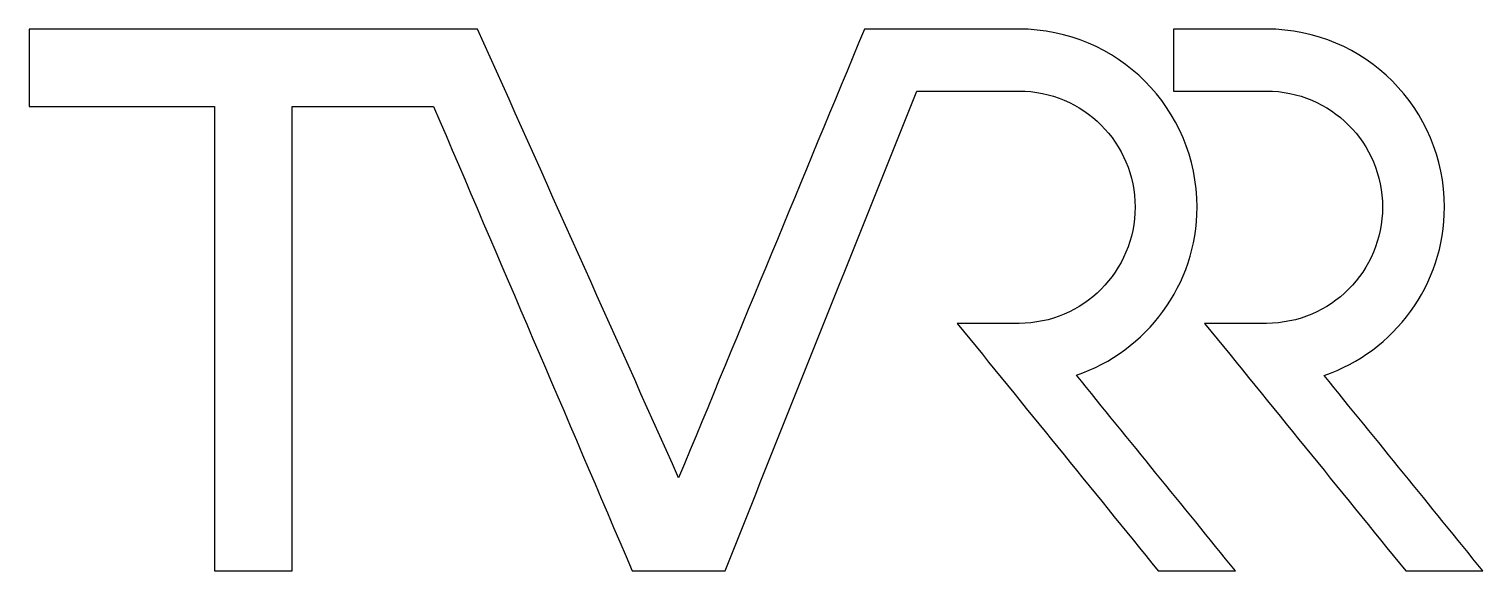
# Model space of a CAD drawing. Extents: x 3 to 50, y 0 to 17.5.
import ezdxf

# ---------------------------------------------------------------- set-up
doc = ezdxf.new("R2010")
doc.units = 0
doc.layers.add('Layer_1', color=7, linetype='CONTINUOUS')

msp = doc.modelspace()

# ---------------------------------------------------------------- linework, layer by layer
at = {"layer": 'Layer_1', "color": 7}
for points in [[(2.998611, 17.502986), (2.998611, 17.424715), (2.998611, 17.34644), (2.998611, 17.268169), (2.998611, 17.189897), (2.998611, 17.111623), (2.998611, 17.033351), (2.998611, 16.955077), (2.998611, 16.876806), (2.998611, 16.798534), (2.998611, 16.72026), (2.998611, 16.641988), (2.998611, 16.563717), (2.998611, 16.485442), (2.998611, 16.407171), (2.998611, 16.328897), (2.998611, 16.250625), (2.998611, 16.172353), (2.998611, 16.094079), (2.998611, 16.015808), (2.998611, 15.937536), (2.998611, 15.859262), (2.998611, 15.78099), (2.998611, 15.702716), (2.998611, 15.624444), (2.998611, 15.546173), (2.998611, 15.467899), (2.998611, 15.389627), (2.998611, 15.311356), (2.998611, 15.233081), (2.998611, 15.15481), (2.998611, 15.076535), (2.998611, 14.998264), (3.186024, 14.998264), (3.373437, 14.998264), (3.560851, 14.998264), (3.748264, 14.998264), (3.935677, 14.998264), (4.12309, 14.998264), (4.310504, 14.998264), (4.497917, 14.998264), (4.68533, 14.998264), (4.872743, 14.998264), (5.060156, 14.998264), (5.247569, 14.998264), (5.434982, 14.998264), (5.622396, 14.998264), (5.809809, 14.998264), (5.997222, 14.998264), (6.184635, 14.998264), (6.372049, 14.998264), (6.559462, 14.998264), (6.746875, 14.998264), (6.934288, 14.998264), (7.121701, 14.998264), (7.309114, 14.998264), (7.496528, 14.998264), (7.683941, 14.998264), (7.871354, 14.998264), (8.058767, 14.998264), (8.246181, 14.998264), (8.433594, 14.998264), (8.621007, 14.998264), (8.80842, 14.998264), (8.995833, 14.998264), (8.995833, 14.52945), (8.995833, 14.060651), (8.995833, 13.591852), (8.995833, 13.123024), (8.995833, 12.654225), (8.995833, 12.185426), (8.995833, 11.716598), (8.995833, 11.247799), (8.995833, 10.778999), (8.995833, 10.310172), (8.995833, 9.841372), (8.995833, 9.372573), (8.995833, 8.903746), (8.995833, 8.434946), (8.995833, 7.966147), (8.995833, 7.497319), (8.995833, 7.02852), (8.995833, 6.559721), (8.995833, 6.090893), (8.995833, 5.622094), (8.995833, 5.153294), (8.995833, 4.684467), (8.995833, 4.215668), (8.995833, 3.746868), (8.995833, 3.278041), (8.995833, 2.809241), (8.995833, 2.340442), (8.995833, 1.871614), (8.995833, 1.402815), (8.995833, 0.934016), (8.995833, 0.465188), (8.995833, -0.003611), (9.074106, -0.003611), (9.152378, -0.003611), (9.230651, -0.003611), (9.308924, -0.003611), (9.387196, -0.003611), (9.465469, -0.003611), (9.543741, -0.003611), (9.622014, -0.003611), (9.700287, -0.003611), (9.778559, -0.003611), (9.856832, -0.003611), (9.935104, -0.003611), (10.013377, -0.003611), (10.091649, -0.003611), (10.169922, -0.003611), (10.248194, -0.003611), (10.326467, -0.003611), (10.404739, -0.003611), (10.483012, -0.003611), (10.561285, -0.003611), (10.639557, -0.003611), (10.71783, -0.003611), (10.796102, -0.003611), (10.874375, -0.003611), (10.952648, -0.003611), (11.03092, -0.003611), (11.109193, -0.003611), (11.187465, -0.003611), (11.265738, -0.003611), (11.34401, -0.003611), (11.422283, -0.003611), (11.500556, -0.003611), (11.500556, 0.465188), (11.500556, 0.934016), (11.500556, 1.402815), (11.500556, 1.871614), (11.500556, 2.340442), (11.500556, 2.809241), (11.500556, 3.278041), (11.500556, 3.746868), (11.500556, 4.215668), (11.500556, 4.684467), (11.500556, 5.153294), (11.500556, 5.622094), (11.500556, 6.090893), (11.500556, 6.559721), (11.500556, 7.02852), (11.500556, 7.497319), (11.500556, 7.966147), (11.500556, 8.434946), (11.500556, 8.903746), (11.500556, 9.372573), (11.500556, 9.841372), (11.500556, 10.310172), (11.500556, 10.778999), (11.500556, 11.247799), (11.500556, 11.716598), (11.500556, 12.185426), (11.500556, 12.654225), (11.500556, 13.123024), (11.500556, 13.591852), (11.500556, 14.060651), (11.500556, 14.52945), (11.500556, 14.998264), (11.643596, 14.998264), (11.786636, 14.998264), (11.929677, 14.998264), (12.072717, 14.998264), (12.215757, 14.998264), (12.358798, 14.998264), (12.501838, 14.998264), (12.644878, 14.998264), (12.787919, 14.998264), (12.930959, 14.998264), (13.073999, 14.998264), (13.21704, 14.998264), (13.36008, 14.998264), (13.503121, 14.998264), (13.646161, 14.998264), (13.789201, 14.998264), (13.932242, 14.998264), (14.075282, 14.998264), (14.218323, 14.998264), (14.361363, 14.998264), (14.504403, 14.998264), (14.647444, 14.998264), (14.790484, 14.998264), (14.933524, 14.998264), (15.076565, 14.998264), (15.219605, 14.998264), (15.362645, 14.998264), (15.505686, 14.998264), (15.648726, 14.998264), (15.791766, 14.998264), (15.934807, 14.998264), (16.077847, 14.998264), (16.278489, 14.52945), (16.479132, 14.060651), (16.679774, 13.591852), (16.880417, 13.123024), (17.081059, 12.654225), (17.281701, 12.185426), (17.482344, 11.716598), (17.682986, 11.247799), (17.883628, 10.778999), (18.084271, 10.310172), (18.284913, 9.841372), (18.485556, 9.372573), (18.686198, 8.903746), (18.88684, 8.434946), (19.087482, 7.966147), (19.288125, 7.497319), (19.488767, 7.02852), (19.68941, 6.559721), (19.890052, 6.090893), (20.090694, 5.622094), (20.291337, 5.153294), (20.491979, 4.684467), (20.692621, 4.215668), (20.893264, 3.746868), (21.093906, 3.278041), (21.294549, 2.809241), (21.495191, 2.340442), (21.695833, 1.871614), (21.896476, 1.402815), (22.097118, 0.934016), (22.29776, 0.465188), (22.498403, -0.003611), (22.592109, -0.003611), (22.685816, -0.003611), (22.779523, -0.003611), (22.873229, -0.003611), (22.966936, -0.003611), (23.060642, -0.003611), (23.154349, -0.003611), (23.248056, -0.003611), (23.341762, -0.003611), (23.435469, -0.003611), (23.529175, -0.003611), (23.622882, -0.003611), (23.716588, -0.003611), (23.810295, -0.003611), (23.904002, -0.003611), (23.997708, -0.003611), (24.091415, -0.003611), (24.185121, -0.003611), (24.278828, -0.003611), (24.372535, -0.003611), (24.466241, -0.003611), (24.559948, -0.003611), (24.653655, -0.003611), (24.747361, -0.003611), (24.841068, -0.003611), (24.934774, -0.003611), (25.028481, -0.003611), (25.122187, -0.003611), (25.215894, -0.003611), (25.309601, -0.003611), (25.403307, -0.003611), (25.497014, -0.003611), (25.690766, 0.480908), (25.884518, 0.965427), (26.07827, 1.449946), (26.272023, 1.934465), (26.465775, 2.418984), (26.659527, 2.903504), (26.853279, 3.388023), (27.047031, 3.872542), (27.240783, 4.357061), (27.434535, 4.84158), (27.628288, 5.326099), (27.82204, 5.810618), (28.015792, 6.295137), (28.209544, 6.779656), (28.403296, 7.264176), (28.59705, 7.748666), (28.790801, 8.233186), (28.984552, 8.717705), (29.178306, 9.202224), (29.372058, 9.686743), (29.565809, 10.171262), (29.759563, 10.655781), (29.953314, 11.1403), (30.147065, 11.624819), (30.340819, 12.109338), (30.53457, 12.593858), (30.728322, 13.078377), (30.922076, 13.562896), (31.115827, 14.047415), (31.309578, 14.531934), (31.503332, 15.016453), (31.697083, 15.500972), (31.800436, 15.500972), (31.903789, 15.500972), (32.007141, 15.500972), (32.110494, 15.500972), (32.213846, 15.500972), (32.317202, 15.500972), (32.420554, 15.500972), (32.523907, 15.500972), (32.62726, 15.500972), (32.730612, 15.500972), (32.833965, 15.500972), (32.937317, 15.500972), (33.04067, 15.500972), (33.144023, 15.500972), (33.247375, 15.500972), (33.350731, 15.500972), (33.454083, 15.500972), (33.557436, 15.500972), (33.660788, 15.500972), (33.764141, 15.500972), (33.867494, 15.500972), (33.970846, 15.500972), (34.074199, 15.500972), (34.177551, 15.500972), (34.280904, 15.500972), (34.384257, 15.500972), (34.487612, 15.500972), (34.590965, 15.500972), (34.694317, 15.500972), (34.79767, 15.500972), (34.901022, 15.500972), (35.004375, 15.500972), (35.197344, 15.49609), (35.387771, 15.481612), (35.575421, 15.457792), (35.760056, 15.424848), (35.941446, 15.383015), (36.11935, 15.332528), (36.293538, 15.273625), (36.463774, 15.206541), (36.62982, 15.131507), (36.791446, 15.048762), (36.948412, 14.958541), (37.100487, 14.861076), (37.247432, 14.756597), (37.389017, 14.645345), (37.525003, 14.527574), (37.655159, 14.403481), (37.779243, 14.273348), (37.897029, 14.137345), (38.008275, 13.995754), (38.112748, 13.848829), (38.210213, 13.69674), (38.300437, 13.539768), (38.383182, 13.378139), (38.458216, 13.212108), (38.525303, 13.041871), (38.584206, 12.867684), (38.634693, 12.689771), (38.676526, 12.508387), (38.709473, 12.323729), (38.733293, 12.136079), (38.747771, 11.945664), (38.752653, 11.75268), (38.747771, 11.559697), (38.733293, 11.369197), (38.709473, 11.181434), (38.676526, 10.996635), (38.634693, 10.815053), (38.584206, 10.636915), (38.525303, 10.462445), (38.458216, 10.291926), (38.383182, 10.125556), (38.300437, 9.963589), (38.210213, 9.80625), (38.112748, 9.653793), (38.008275, 9.506473), (37.897029, 9.364487), (37.779243, 9.228089), (37.655159, 9.097505), (37.525003, 8.973017), (37.389017, 8.854822), (37.247432, 8.743175), (37.100487, 8.638301), (36.948412, 8.540455), (36.791446, 8.449862), (36.62982, 8.366775), (36.463774, 8.291422), (36.293538, 8.224056), (36.11935, 8.164874), (35.941446, 8.114158), (35.760056, 8.072107), (35.575421, 8.039003), (35.387771, 8.015014), (35.197344, 8.00062), (35.004375, 7.995823), (34.941812, 7.995823), (34.879249, 7.995823), (34.816686, 7.995823), (34.754123, 7.995823), (34.69156, 7.995823), (34.628997, 7.995823), (34.566434, 7.995823), (34.503871, 7.995823), (34.441308, 7.995823), (34.378745, 7.995823), (34.316182, 7.995823), (34.253619, 7.995823), (34.191056, 7.995823), (34.128493, 7.995823), (34.06593, 7.995823), (34.003369, 7.995823), (33.940806, 7.995823), (33.878243, 7.995823), (33.81568, 7.995823), (33.753117, 7.995823), (33.690554, 7.995823), (33.627991, 7.995823), (33.565428, 7.995823), (33.502865, 7.995823), (33.440302, 7.995823), (33.377739, 7.995823), (33.315176, 7.995823), (33.252613, 7.995823), (33.19005, 7.995823), (33.127487, 7.995823), (33.064924, 7.995823), (33.002361, 7.995823), (33.205485, 7.745858), (33.408606, 7.495866), (33.61173, 7.245902), (33.814853, 6.995909), (34.017974, 6.745945), (34.221098, 6.495953), (34.424222, 6.245988), (34.627343, 5.995996), (34.830467, 5.746032), (35.033591, 5.496067), (35.236712, 5.246075), (35.439835, 4.996111), (35.642959, 4.746118), (35.84608, 4.496154), (36.049204, 4.246162), (36.252325, 3.996197), (36.455449, 3.746233), (36.658573, 3.496241), (36.861694, 3.246277), (37.064817, 2.996284), (37.267941, 2.74632), (37.471062, 2.496327), (37.674186, 2.246363), (37.87731, 1.996399), (38.080431, 1.746407), (38.283555, 1.496442), (38.486678, 1.24645), (38.689799, 0.996486), (38.892923, 0.746493), (39.096047, 0.496529), (39.299168, 0.246537), (39.502292, -0.003428), (39.580289, -0.003428), (39.658284, -0.003428), (39.736282, -0.003428), (39.81428, -0.003428), (39.892278, -0.003428), (39.970273, -0.003428), (40.04827, -0.003428), (40.126268, -0.003428), (40.204263, -0.003428), (40.282261, -0.003428), (40.360259, -0.003428), (40.438256, -0.003428), (40.516251, -0.003428), (40.594249, -0.003428), (40.672247, -0.003428), (40.750242, -0.003428), (40.828239, -0.003428), (40.906237, -0.003428), (40.984235, -0.003428), (41.06223, -0.003428), (41.140228, -0.003428), (41.218225, -0.003428), (41.296223, -0.003428), (41.374218, -0.003428), (41.452216, -0.003428), (41.530214, -0.003428), (41.608208, -0.003428), (41.686206, -0.003428), (41.764204, -0.003428), (41.842202, -0.003428), (41.920197, -0.003428), (41.998194, -0.003428), (41.837514, 0.194184), (41.676836, 0.391796), (41.516156, 0.589408), (41.355478, 0.78702), (41.194798, 0.984632), (41.034118, 1.182244), (40.87344, 1.379856), (40.71276, 1.57744), (40.552082, 1.775052), (40.391402, 1.972664), (40.230721, 2.170276), (40.070044, 2.367888), (39.909363, 2.5655), (39.748686, 2.763112), (39.588005, 2.960724), (39.427325, 3.158336), (39.266647, 3.355948), (39.105967, 3.55356), (38.945289, 3.751172), (38.784609, 3.948784), (38.623931, 4.146396), (38.463251, 4.344008), (38.302571, 4.54162), (38.141893, 4.739204), (37.981213, 4.936816), (37.820535, 5.134428), (37.659855, 5.33204), (37.499174, 5.529652), (37.338497, 5.727264), (37.177816, 5.924876), (37.017139, 6.122488), (36.856458, 6.3201), (37.066677, 6.396582), (37.273038, 6.480854), (37.475363, 6.572773), (37.673463, 6.672116), (37.867155, 6.778739), (38.056253, 6.892418), (38.240569, 7.01304), (38.419924, 7.140379), (38.594132, 7.274265), (38.763005, 7.414529), (38.926361, 7.561003), (39.08401, 7.713487), (39.235775, 7.871786), (39.381464, 8.035785), (39.520899, 8.20526), (39.653887, 8.38004), (39.78025, 8.559928), (39.899802, 8.744784), (40.012352, 8.934409), (40.117722, 9.128634), (40.215727, 9.327262), (40.306179, 9.530152), (40.388893, 9.737077), (40.463684, 9.947897), (40.530371, 10.162443), (40.588765, 10.380487), (40.638682, 10.601891), (40.679937, 10.826455), (40.712348, 11.054011), (40.735716, 11.284389), (40.749883, 11.51742), (40.754653, 11.752878), (40.747174, 12.048788), (40.724963, 12.340803), (40.688393, 12.628557), (40.637821, 12.911739), (40.57361, 13.189925), (40.496117, 13.462806), (40.40571, 13.729985), (40.302747, 13.991097), (40.187586, 14.245803), (40.060595, 14.493763), (39.922131, 14.734555), (39.772556, 14.967869), (39.612231, 15.193319), (39.441521, 15.410548), (39.26078, 15.619198), (39.070379, 15.818904), (38.87067, 16.009308), (38.662023, 16.190046), (38.444791, 16.360757), (38.219343, 16.521079), (37.986036, 16.670654), (37.74523, 16.809117), (37.497292, 16.936109), (37.242578, 17.051267), (36.981452, 17.15423), (36.714275, 17.244637), (36.441408, 17.322127), (36.163213, 17.386338), (35.880051, 17.436909), (35.592283, 17.47348), (35.300271, 17.495691), (35.004375, 17.50317), (34.926103, 17.50317), (34.847829, 17.50317), (34.769558, 17.50317), (34.691286, 17.50317), (34.613012, 17.50317), (34.53474, 17.50317), (34.456466, 17.50317), (34.378194, 17.50317), (34.299923, 17.50317), (34.221649, 17.50317), (34.143377, 17.50317), (34.065106, 17.50317), (33.986831, 17.50317), (33.90856, 17.50317), (33.830285, 17.50317), (33.752014, 17.50317), (33.673742, 17.50317), (33.595468, 17.50317), (33.517197, 17.50317), (33.438925, 17.50317), (33.360651, 17.50317), (33.282379, 17.50317), (33.204105, 17.50317), (33.125833, 17.50317), (33.047562, 17.50317), (32.969287, 17.50317), (32.891016, 17.50317), (32.812744, 17.50317), (32.73447, 17.50317), (32.656199, 17.50317), (32.577924, 17.50317), (32.499653, 17.50317), (32.421655, 17.50317), (32.34366, 17.50317), (32.265662, 17.50317), (32.187665, 17.50317), (32.109667, 17.50317), (32.031672, 17.50317), (31.953674, 17.50317), (31.875676, 17.50317), (31.797681, 17.50317), (31.719684, 17.50317), (31.641686, 17.50317), (31.563688, 17.50317), (31.485693, 17.50317), (31.407695, 17.50317), (31.329698, 17.50317), (31.251703, 17.50317), (31.173705, 17.50317), (31.095707, 17.50317), (31.01771, 17.50317), (30.939715, 17.50317), (30.861717, 17.50317), (30.783719, 17.50317), (30.705721, 17.50317), (30.627726, 17.50317), (30.549729, 17.50317), (30.471731, 17.50317), (30.393736, 17.50317), (30.315738, 17.50317), (30.23774, 17.50317), (30.159743, 17.50317), (30.081748, 17.50317), (30.00375, 17.50317), (29.816061, 17.05007), (29.628372, 16.596971), (29.440683, 16.143872), (29.252994, 15.690772), (29.065305, 15.237673), (28.877618, 14.784574), (28.689929, 14.331486), (28.50224, 13.878378), (28.314551, 13.42527), (28.126862, 12.972162), (27.939173, 12.519083), (27.751484, 12.065975), (27.563796, 11.612867), (27.376107, 11.159788), (27.188418, 10.70668), (27.000729, 10.253572), (26.81304, 9.800493), (26.625352, 9.347385), (26.437663, 8.894277), (26.249974, 8.441169), (26.062285, 7.98809), (25.874596, 7.534982), (25.686908, 7.081874), (25.499219, 6.628795), (25.31153, 6.175687), (25.123841, 5.722579), (24.936152, 5.269499), (24.748463, 4.816392), (24.560775, 4.363284), (24.373086, 3.910176), (24.185397, 3.457097), (23.997708, 3.003989), (23.794585, 3.457097), (23.591463, 3.910176), (23.38834, 4.363284), (23.185217, 4.816392), (22.982094, 5.269499), (22.778971, 5.722579), (22.575849, 6.175687), (22.372726, 6.628795), (22.169603, 7.081874), (21.96648, 7.534982), (21.763357, 7.98809), (21.560234, 8.441169), (21.357112, 8.894277), (21.153989, 9.347385), (20.950866, 9.800493), (20.747743, 10.253572), (20.54462, 10.70668), (20.341497, 11.159788), (20.138374, 11.612867), (19.935252, 12.065975), (19.732129, 12.519083), (19.529006, 12.972162), (19.325883, 13.42527), (19.12276, 13.878378), (18.919638, 14.331486), (18.716515, 14.784574), (18.513392, 15.237673), (18.310269, 15.690772), (18.107146, 16.143872), (17.904023, 16.596971), (17.700901, 17.05007), (17.497778, 17.502986), (17.419781, 17.502986), (17.341784, 17.502986), (17.263787, 17.502986), (17.18579, 17.502986), (17.107793, 17.502986), (17.029796, 17.502986), (16.951799, 17.502986), (16.873802, 17.502986), (16.795805, 17.502986), (16.717808, 17.502986), (16.639811, 17.502986), (16.561814, 17.502986), (16.483817, 17.502986), (16.40582, 17.502986), (16.327823, 17.502986), (16.249826, 17.502986), (16.171829, 17.502986), (16.093833, 17.502986), (16.015835, 17.502986), (15.937838, 17.502986), (15.859842, 17.502986), (15.781845, 17.502986), (15.703848, 17.502986), (15.625851, 17.502986), (15.547854, 17.502986), (15.469857, 17.502986), (15.39186, 17.502986), (15.313863, 17.502986), (15.235866, 17.502986), (15.157869, 17.502986), (15.079872, 17.502986), (15.001875, 17.502986), (14.892459, 17.502986), (14.783042, 17.502986), (14.673626, 17.502986), (14.56421, 17.502986), (14.454794, 17.502986), (14.345378, 17.502986), (14.235961, 17.502986), (14.126545, 17.502986), (14.017129, 17.502986), (13.907713, 17.502986), (13.798297, 17.502986), (13.68888, 17.502986), (13.579464, 17.502986), (13.470048, 17.502986), (13.360631, 17.502986), (13.251215, 17.502986), (13.141799, 17.502986), (13.032383, 17.502986), (12.922967, 17.502986), (12.81355, 17.502986), (12.704134, 17.502986), (12.594718, 17.502986), (12.485302, 17.502986), (12.375885, 17.502986), (12.266469, 17.502986), (12.157053, 17.502986), (12.047637, 17.502986), (11.93822, 17.502986), (11.828804, 17.502986), (11.719388, 17.502986), (11.609972, 17.502986), (11.500556, 17.502986), (11.422283, 17.502986), (11.34401, 17.502986), (11.265738, 17.502986), (11.187465, 17.502986), (11.109193, 17.502986), (11.03092, 17.502986), (10.952648, 17.502986), (10.874375, 17.502986), (10.796102, 17.502986), (10.71783, 17.502986), (10.639557, 17.502986), (10.561285, 17.502986), (10.483012, 17.502986), (10.404739, 17.502986), (10.326467, 17.502986), (10.248194, 17.502986), (10.169922, 17.502986), (10.091649, 17.502986), (10.013377, 17.502986), (9.935104, 17.502986), (9.856832, 17.502986), (9.778559, 17.502986), (9.700287, 17.502986), (9.622014, 17.502986), (9.543741, 17.502986), (9.465469, 17.502986), (9.387196, 17.502986), (9.308924, 17.502986), (9.230651, 17.502986), (9.152378, 17.502986), (9.074106, 17.502986), (8.995833, 17.502986), (8.80842, 17.502986), (8.621007, 17.502986), (8.433594, 17.502986), (8.246181, 17.502986), (8.058767, 17.502986), (7.871354, 17.502986), (7.683941, 17.502986), (7.496528, 17.502986), (7.309114, 17.502986), (7.121701, 17.502986), (6.934288, 17.502986), (6.746875, 17.502986), (6.559462, 17.502986), (6.372049, 17.502986), (6.184635, 17.502986), (5.997222, 17.502986), (5.809809, 17.502986), (5.622396, 17.502986), (5.434982, 17.502986), (5.247569, 17.502986), (5.060156, 17.502986), (4.872743, 17.502986), (4.68533, 17.502986), (4.497917, 17.502986), (4.310504, 17.502986), (4.12309, 17.502986), (3.935677, 17.502986), (3.748264, 17.502986), (3.560851, 17.502986), (3.373438, 17.502986), (3.186024, 17.502986), (2.998611, 17.502986)], [(39.996181, 17.502986), (39.996181, 17.440423), (39.996181, 17.37786), (39.996181, 17.315297), (39.996181, 17.252734), (39.996181, 17.190171), (39.996181, 17.127608), (39.996181, 17.065045), (39.996181, 17.002482), (39.996181, 16.939919), (39.996181, 16.877356), (39.996181, 16.814793), (39.996181, 16.75223), (39.996181, 16.689667), (39.996181, 16.627104), (39.996181, 16.564541), (39.996181, 16.501981), (39.996181, 16.439418), (39.996181, 16.376855), (39.996181, 16.314292), (39.996181, 16.251728), (39.996181, 16.189165), (39.996181, 16.126602), (39.996181, 16.064039), (39.996181, 16.001476), (39.996181, 15.938913), (39.996181, 15.87635), (39.996181, 15.813787), (39.996181, 15.751224), (39.996181, 15.688661), (39.996181, 15.626098), (39.996181, 15.563535), (39.996181, 15.500972), (40.090163, 15.500972), (40.184146, 15.500972), (40.278126, 15.500972), (40.372109, 15.500972), (40.466092, 15.500972), (40.560075, 15.500972), (40.654055, 15.500972), (40.748037, 15.500972), (40.84202, 15.500972), (40.936003, 15.500972), (41.029986, 15.500972), (41.123966, 15.500972), (41.217949, 15.500972), (41.311932, 15.500972), (41.405914, 15.500972), (41.499894, 15.500972), (41.593877, 15.500972), (41.68786, 15.500972), (41.781843, 15.500972), (41.875826, 15.500972), (41.969806, 15.500972), (42.063789, 15.500972), (42.157771, 15.500972), (42.251754, 15.500972), (42.345737, 15.500972), (42.439717, 15.500972), (42.5337, 15.500972), (42.627683, 15.500972), (42.721665, 15.500972), (42.815645, 15.500972), (42.909628, 15.500972), (43.003611, 15.500972), (43.196581, 15.49609), (43.387007, 15.481612), (43.574657, 15.457792), (43.759292, 15.424848), (43.940682, 15.383015), (44.118586, 15.332528), (44.292774, 15.273625), (44.46301, 15.206541), (44.629056, 15.131507), (44.790682, 15.048762), (44.947648, 14.958541), (45.099724, 14.861076), (45.246668, 14.756597), (45.388253, 14.645345), (45.524239, 14.527574), (45.654395, 14.403481), (45.778479, 14.273348), (45.896265, 14.137345), (46.007511, 13.995754), (46.111984, 13.848829), (46.20945, 13.69674), (46.299673, 13.539768), (46.382418, 13.378139), (46.457452, 13.212108), (46.524539, 13.041871), (46.583442, 12.867684), (46.633929, 12.689771), (46.675762, 12.508387), (46.708709, 12.323729), (46.732529, 12.136079), (46.747007, 11.945664), (46.751889, 11.75268), (46.747007, 11.559697), (46.732529, 11.369197), (46.708709, 11.181434), (46.675762, 10.996635), (46.633929, 10.815053), (46.583442, 10.636915), (46.524539, 10.462445), (46.457452, 10.291926), (46.382418, 10.125556), (46.299673, 9.963589), (46.20945, 9.80625), (46.111984, 9.653793), (46.007511, 9.506473), (45.896265, 9.364487), (45.778479, 9.228089), (45.654395, 9.097505), (45.524239, 8.973017), (45.388253, 8.854822), (45.246668, 8.743175), (45.099724, 8.638301), (44.947648, 8.540455), (44.790682, 8.449862), (44.629056, 8.366775), (44.46301, 8.291422), (44.292774, 8.224056), (44.118586, 8.164874), (43.940682, 8.114158), (43.759292, 8.072107), (43.574657, 8.039003), (43.387007, 8.015014), (43.196581, 8.00062), (43.003611, 7.995823), (42.941048, 7.995823), (42.878485, 7.995823), (42.815922, 7.995823), (42.753359, 7.995823), (42.690796, 7.995823), (42.628233, 7.995823), (42.56567, 7.995823), (42.503107, 7.995823), (42.440544, 7.995823), (42.377981, 7.995823), (42.315418, 7.995823), (42.252855, 7.995823), (42.190292, 7.995823), (42.127729, 7.995823), (42.065166, 7.995823), (42.002603, 7.995823), (41.940043, 7.995823), (41.87748, 7.995823), (41.814917, 7.995823), (41.752353, 7.995823), (41.68979, 7.995823), (41.627227, 7.995823), (41.564664, 7.995823), (41.502101, 7.995823), (41.439538, 7.995823), (41.376975, 7.995823), (41.314412, 7.995823), (41.251849, 7.995823), (41.189286, 7.995823), (41.126723, 7.995823), (41.06416, 7.995823), (41.001597, 7.995823), (41.204721, 7.745858), (41.407842, 7.495866), (41.610966, 7.245902), (41.81409, 6.995909), (42.017211, 6.745945), (42.220334, 6.495953), (42.423458, 6.245988), (42.626579, 5.995996), (42.829703, 5.746032), (43.032827, 5.496067), (43.235948, 5.246075), (43.439072, 4.996111), (43.642195, 4.746118), (43.845316, 4.496154), (44.04844, 4.246162), (44.251561, 3.996197), (44.454685, 3.746233), (44.657809, 3.496241), (44.86093, 3.246277), (45.064053, 2.996284), (45.267177, 2.74632), (45.470298, 2.496327), (45.673422, 2.246363), (45.876546, 1.996399), (46.079667, 1.746407), (46.282791, 1.496442), (46.485914, 1.24645), (46.689035, 0.996486), (46.892159, 0.746493), (47.095283, 0.496529), (47.298404, 0.246537), (47.501528, -0.003428), (47.579526, -0.003428), (47.65752, -0.003428), (47.735518, -0.003428), (47.813516, -0.003428), (47.891514, -0.003428), (47.969509, -0.003428), (48.047506, -0.003428), (48.125504, -0.003428), (48.203499, -0.003428), (48.281497, -0.003428), (48.359495, -0.003428), (48.437492, -0.003428), (48.515487, -0.003428), (48.593485, -0.003428), (48.671483, -0.003428), (48.749478, -0.003428), (48.827476, -0.003428), (48.905473, -0.003428), (48.983471, -0.003428), (49.061466, -0.003428), (49.139464, -0.003428), (49.217461, -0.003428), (49.295459, -0.003428), (49.373454, -0.003428), (49.451452, -0.003428), (49.52945, -0.003428), (49.607445, -0.003428), (49.685442, -0.003428), (49.76344, -0.003428), (49.841438, -0.003428), (49.919433, -0.003428), (49.997431, -0.003428), (49.837027, 0.193902), (49.676623, 0.391232), (49.516219, 0.58859), (49.355815, 0.78592), (49.195411, 0.983249), (49.035008, 1.180579), (48.874604, 1.377909), (48.7142, 1.575239), (48.553799, 1.772597), (48.393395, 1.969927), (48.232991, 2.167256), (48.072588, 2.364586), (47.912184, 2.561916), (47.75178, 2.759274), (47.591376, 2.956604), (47.430972, 3.153933), (47.270568, 3.351263), (47.110165, 3.548593), (46.949761, 3.745951), (46.789357, 3.943281), (46.628953, 4.140611), (46.468549, 4.33794), (46.308145, 4.53527), (46.147742, 4.7326), (45.987341, 4.929958), (45.826937, 5.127288), (45.666533, 5.324617), (45.506129, 5.521947), (45.345725, 5.719277), (45.185322, 5.916635), (45.024918, 6.113965), (44.864514, 6.311295), (45.074603, 6.387861), (45.280806, 6.472274), (45.482933, 6.564363), (45.680808, 6.663903), (45.874246, 6.770781), (46.063064, 6.884742), (46.247081, 7.005674), (46.426114, 7.133323), (46.59998, 7.267576), (46.768501, 7.408208), (46.93149, 7.555076), (47.088766, 7.707956), (47.240148, 7.866678), (47.385453, 8.0311), (47.524495, 8.20097), (47.6571, 8.376173), (47.783078, 8.556485), (47.902249, 8.741764), (48.014433, 8.931784), (48.119445, 9.126377), (48.217102, 9.325371), (48.307227, 9.5286), (48.38963, 9.735864), (48.464137, 9.946966), (48.530558, 10.161765), (48.588716, 10.380036), (48.638426, 10.601609), (48.679506, 10.826342), (48.711776, 11.054011), (48.735059, 11.284445), (48.74917, 11.517448), (48.753911, 11.752878), (48.746433, 12.048788), (48.724222, 12.340803), (48.687651, 12.628585), (48.63708, 12.911739), (48.572869, 13.189925), (48.495376, 13.462806), (48.404969, 13.729985), (48.302006, 13.991126), (48.186845, 14.245831), (48.059854, 14.493763), (47.92139, 14.734584), (47.771815, 14.967885), (47.61149, 15.193333), (47.440779, 15.410562), (47.260039, 15.619212), (47.069637, 15.818918), (46.869929, 16.009319), (46.661282, 16.190057), (46.44405, 16.360765), (46.218602, 16.52109), (45.985295, 16.670662), (45.744488, 16.809123), (45.496551, 16.936115), (45.241837, 17.051273), (44.98071, 17.154233), (44.713533, 17.24464), (44.440667, 17.32213), (44.162472, 17.386341), (43.87931, 17.436912), (43.591542, 17.47348), (43.29953, 17.495691), (43.003634, 17.50317), (42.909651, 17.50317), (42.815668, 17.50317), (42.721688, 17.50317), (42.627705, 17.50317), (42.533722, 17.50317), (42.43974, 17.50317), (42.34576, 17.50317), (42.251777, 17.50317), (42.157794, 17.50317), (42.063811, 17.50317), (41.969828, 17.50317), (41.875848, 17.50317), (41.781865, 17.50317), (41.687883, 17.50317), (41.5939, 17.50317), (41.499917, 17.50317), (41.405937, 17.50317), (41.311954, 17.50317), (41.217971, 17.50317), (41.123989, 17.50317), (41.030009, 17.50317), (40.936026, 17.50317), (40.842043, 17.50317), (40.74806, 17.50317), (40.654077, 17.50317), (40.560097, 17.50317), (40.466114, 17.50317), (40.372132, 17.50317), (40.278149, 17.50317), (40.184169, 17.50317), (40.090186, 17.50317), (39.996181, 17.502986)]]:
    msp.add_lwpolyline(points, dxfattribs=at)

doc.saveas('drawing.dxf')
